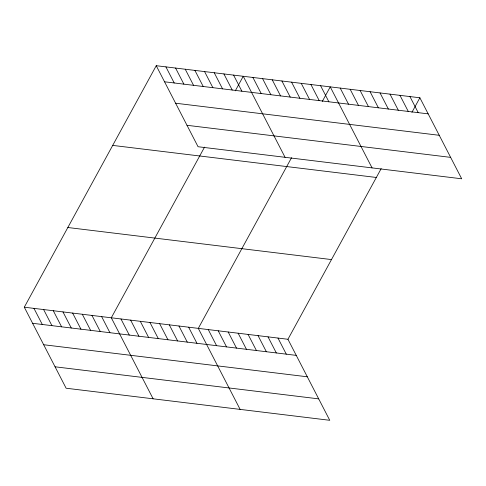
<?xml version="1.0" encoding="UTF-8"?>
<svg xmlns="http://www.w3.org/2000/svg" width="486" height="486" viewBox="0 0 486 486"><rect width="100%" height="100%" fill="white"/><g stroke="black" fill="none" stroke-linecap="round" stroke-linejoin="round"><path stroke-width="0.73" d="M24.3 307.201L287.943 339.277L329.757 420.299L66.12 388.223L24.3 307.201L156.243 65.701L419.88 97.777L461.7 178.799L198.057 146.723L156.243 65.701M204.539 147.124L111.3 317.789L153.12 398.812M235.297 90.833L243.243 76.284L285.063 157.306M291.539 157.713L198.3 328.372L240.12 409.394M322.297 101.416L330.243 86.873L372.063 167.895M287.943 339.277L381.176 168.618M411.934 112.321L419.88 97.777M164.547 81.794L428.19 113.87M175.61 103.22L439.247 135.296M187.001 125.297L450.644 157.373M112.703 145.399L376.34 177.469M67.84 227.509L331.482 259.579M32.605 323.299L296.247 355.375M43.667 344.726L307.304 376.796M55.058 366.796L318.701 398.872M409.923 96.562L418.227 112.661M399.96 95.353L408.27 111.446M390.003 94.138L398.307 110.237M380.04 92.929L388.35 109.022M370.083 91.714L378.387 107.813M360.126 90.505L368.431 106.598M350.163 89.29L358.474 105.389M340.206 88.081L348.511 104.174M320.578 85.694L328.882 101.787M310.912 84.515L319.217 100.614M301.241 83.343L309.552 99.436M291.576 82.164L299.886 98.263M281.91 80.992L290.215 97.085M272.245 79.813L280.55 95.906M262.574 78.635L270.884 94.734M252.908 77.462L261.219 93.555M233.578 75.111L241.882 91.204M223.906 73.933L232.217 90.031M214.241 72.754L222.552 88.853M204.576 71.582L212.88 87.674M194.91 70.403L203.215 86.502M185.239 69.231L193.55 85.323M175.574 68.052L183.884 84.151M165.908 66.88L174.213 82.972M277.98 338.068L286.29 354.16M268.023 336.853L276.327 352.951M258.06 335.644L266.371 351.736M248.103 334.429L256.408 350.528M238.14 333.22L246.451 349.312M228.183 332.005L236.488 348.104M218.22 330.796L226.531 346.889M208.263 329.581L216.568 345.68M188.635 327.193L196.945 343.292M178.97 326.021L187.274 342.114M169.304 324.842L177.609 340.941M159.633 323.67L167.943 339.763M149.967 322.491L158.278 338.584M140.302 321.313L148.607 337.412M130.637 320.14L138.941 336.233M120.965 318.962L129.276 335.061M101.635 316.611L109.939 332.71M91.969 315.438L100.274 331.531M82.298 314.26L90.609 330.352M72.633 313.081L80.943 329.18M62.967 311.909L71.272 328.001M53.302 310.73L61.607 326.829M43.631 309.558L51.941 325.65M33.965 308.379L42.276 324.472"/></g></svg>
